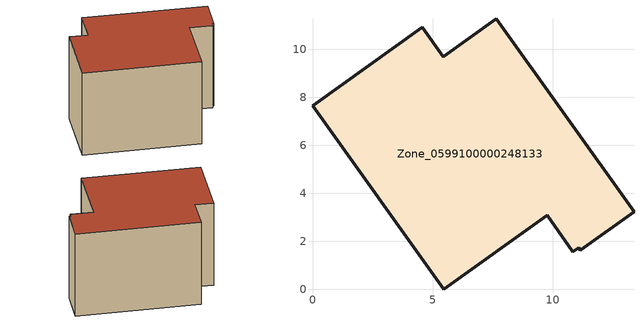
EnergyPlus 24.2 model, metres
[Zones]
Zone_0599100000248133
 floor ground (C_G): 5.46,0 0,7.64 4.58,10.91 5.44,9.69 7.65,11.27 13.39,3.22 11.16,1.63 11.09,1.73 10.84,1.57 9.77,3.08 z0
 wall outside (C_F): 5.44,9.69 4.58,10.91 0,7.64 5.46,0 9.77,3.08 10.84,1.57 11.09,1.73 11.16,1.63 13.39,3.22 7.65,11.27 5.44,9.69 z0:7.34
 roof outside (C_R): 11.16,1.63 13.39,3.22 7.65,11.27 5.44,9.69 4.58,10.91 0,7.64 5.46,0 9.77,3.08 10.84,1.57 11.09,1.73 z7.34
[BUILDING]
Pand.0599100000248133: North Axis=0; Terrain=City; Loads Convergence Tolerance Value=0.04; Temperature Convergence Tolerance Value=0.4; Solar Distribution=FullExterior; Maximum Number of Warmup Days=25; Minimum Number of Warmup Days=1
[Site:Location]
Rotterdam.The.Hague.AP_ZH_NLD Design_Conditions: Latitude=51.96; Longitude=4.45; Time Zone=1; Elevation=-4.5
[SITE:GROUNDTEMPERATURE:BUILDINGSURFACE]
18, 18, 18, 18, 18, 18, 18, 18, 18, 18, 18, 18
[MATERIAL] Thermal Absorptance=0.9; Solar Absorptance=0.7; Visible Absorptance=0.7
Name | Roughness | Thickness | Conductivity | Density | Specific Heat
G.TC.1975-1991 | MediumSmooth | 0.15 | 0.288461 | 540 | 1210
F.TC.1975-1991 | Rough | 0.3 | 0.230769 | 1920 | 840
R.TC.1975-1991 | MediumRough | 0.2 | 0.153846 | 1500 | 1000
[CONSTRUCTION]
C_G: G.TC.1975-1991
C_F: F.TC.1975-1991
C_R: R.TC.1975-1991
[ZONE]
Zone_0599100000248133: Type=1; Multiplier=1; Ceiling Height=Autocalculate; Volume=Autocalculate; Floor Area=autocalculate; Part of Total Floor Area=Yes
[ZONEINFILTRATION:DESIGNFLOWRATE]
Infil_Zone_0599100000248133: Zone or ZoneList or Space or SpaceList=Zone_0599100000248133; Schedule=AlwaysOn; Design Flow Rate Calculation Method=Flow/Area; Flow Rate per Floor Area=0.003; Constant Term Coefficient=1; Temperature Term Coefficient=0; Velocity Term Coefficient=0; Velocity Squared Term Coefficient=0
[HVACTEMPLATE:ZONE:IDEALLOADSAIRSYSTEM]
Zone_0599100000248133: Maximum Heating Supply Air Temperature=50; Minimum Cooling Supply Air Temperature=13; Maximum Heating Supply Air Humidity Ratio=0.0156; Minimum Cooling Supply Air Humidity Ratio=0.0077; Heating Limit=NoLimit; Cooling Limit=NoLimit; Dehumidification Control Type=ConstantSensibleHeatRatio; Cooling Sensible Heat Ratio=0.7; Dehumidification Setpoint=60; Humidification Control Type=None; Humidification Setpoint=30; Outdoor Air Method=None; Outdoor Air Flow Rate per Person=0.00944; Outdoor Air Flow Rate per Zone Floor Area=0; Outdoor Air Flow Rate per Zone=0; Demand Controlled Ventilation Type=None; Outdoor Air Economizer Type=NoEconomizer; Heat Recovery Type=None; Sensible Heat Recovery Effectiveness=0.7; Latent Heat Recovery Effectiveness=0.65
[ZONECONTROL:THERMOSTAT]
ThermostatControl_Zone_0599100000248133: Zone or ZoneList=Zone_0599100000248133; Control Type Schedule=DualSetpointControlType; Control 1=Thermostat_Zone_0599100000248133; Temperature Difference Between Cutout And Setpoint=0
[THERMOSTATSETPOINT:DUALSETPOINT]
Thermostat_Zone_0599100000248133: Heating Setpoint Temperature Schedule=HeatingSetpoint_Zone_0599100000248133; Cooling Setpoint Temperature Schedule=CoolingSetpoint_Zone_0599100000248133
[SCHEDULE:COMPACT]
HeatingSetpoint_Zone_0599100000248133: Through: 12/31, For: AllDays, Until: 24:00, 21
CoolingSetpoint_Zone_0599100000248133: Through: 12/31, For: AllDays, Until: 24:00, 24
DualSetpointControlType: Through: 12/31, For: AllDays, Until: 24:00, 4
AlwaysOn: Through: 12/31, For: AllDays, Until: 24:00, 1
